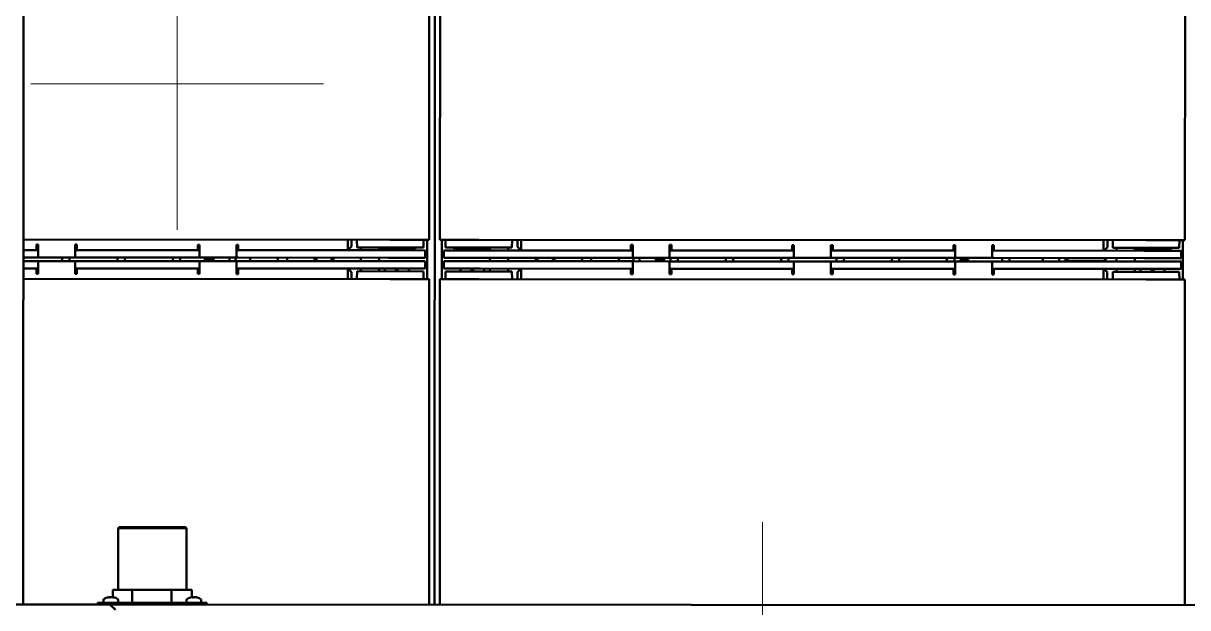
# Model space of a CAD drawing. Header units: millimetres. Extents: x 845401 to 948039, y 511594 to 550263.
# Drawn here: x 913694 to 914326, y 536851 to 537168 of the extents above; entities that cross this region are included whole.
import ezdxf

# ---------------------------------------------------------------- set-up
doc = ezdxf.new("R2010")
doc.units = ezdxf.units.MM
doc.layers.add('00', color=7, linetype='Continuous')
doc.layers.add('A-剖-0.10mm.......SECT-L01', color=255, linetype='Continuous', lineweight=18)
doc.layers.add('可见 (ISO)', color=7, linetype='Continuous', lineweight=50)

# ---------------------------------------------------------------- blocks, each defined once
blk = doc.blocks.new('单件分离新结构核图')
at = {"layer": '可见 (ISO)'}
for p, q in [((4619956.37, 895506.33), (4619956.37, 896203.08)), ((4620179.37, 895506.33), (4620179.37, 896105.08)), ((4620179.37, 896105.08), (4620179.37, 895506.33)), ((4620176.47, 895704.43), (4620176.47, 895884.43)), ((4620182.27, 895704.43), (4620182.27, 895884.43)), ((4620586.47, 895704.43), (4620586.47, 895884.43)), ((4619956.37, 895704.43), (4620155.37, 895704.43)), ((4620132.37, 895704.43), (4620132.37, 895701.18)), ((4620134.37, 895701.18), (4620134.37, 895704.43)), ((4620137.37, 895700.18), (4620137.27, 895704.43)), ((4620176.47, 895704.43), (4620155.37, 895704.43)), ((4620173.37, 895700.18), (4620173.46, 895704.43)), ((4620175.37, 895704.43), (4620175.37, 895683.03)), ((4620203.37, 895704.43), (4620182.27, 895704.43)), ((4620183.37, 895683.03), (4620183.37, 895704.43)), ((4620185.37, 895700.18), (4620185.27, 895704.43)), ((4620203.37, 895704.43), (4620565.37, 895704.43)), ((4620221.37, 895700.18), (4620221.46, 895704.43)), ((4620224.37, 895704.43), (4620224.37, 895701.18)), ((4620226.37, 895701.18), (4620226.37, 895704.43)), ((4620542.37, 895704.43), (4620542.37, 895701.18)), ((4620544.37, 895701.18), (4620544.37, 895704.43)), ((4620547.37, 895700.18), (4620547.27, 895704.43)), ((4620586.47, 895704.43), (4620565.37, 895704.43)), ((4620583.37, 895700.18), (4620583.46, 895704.43)), ((4620585.37, 895704.43), (4620585.37, 895683.03)), ((4619963.37, 895698.68), (4619956.37, 895698.68)), ((4619963.37, 895701.18), (4619963.37, 895701.68)), ((4619963.37, 895701.68), (4619964.37, 895701.68)), ((4619963.37, 895701.18), (4619963.37, 895698.68)), ((4619963.37, 895698.68), (4619964.37, 895698.68)), ((4619964.37, 895701.68), (4619964.37, 895695.18)), ((4619964.37, 895698.68), (4619964.37, 895694.68)), ((4619984.37, 895701.68), (4619984.37, 895695.18)), ((4619984.37, 895701.68), (4619985.37, 895701.68)), ((4619984.37, 895698.68), (4619984.37, 895694.68)), ((4619984.37, 895698.68), (4619985.37, 895698.68)), ((4619985.37, 895701.68), (4619985.37, 895701.18)), ((4619985.37, 895698.68), (4619985.37, 895701.18)), ((4620050.87, 895698.68), (4619985.37, 895698.68)), ((4620050.87, 895701.18), (4620050.87, 895701.68)), ((4620050.87, 895701.68), (4620051.87, 895701.68)), ((4620050.87, 895701.18), (4620050.87, 895698.68)), ((4620050.87, 895698.68), (4620051.87, 895698.68)), ((4620051.87, 895701.68), (4620051.87, 895695.18)), ((4620051.87, 895698.68), (4620051.87, 895694.68)), ((4620071.87, 895701.68), (4620071.87, 895695.18)), ((4620071.87, 895701.68), (4620072.87, 895701.68)), ((4620071.87, 895698.68), (4620071.87, 895694.68)), ((4620071.87, 895698.68), (4620072.87, 895698.68)), ((4620072.87, 895701.68), (4620072.87, 895701.18)), ((4620072.87, 895698.68), (4620072.87, 895701.18)), ((4620154.37, 895698.68), (4620072.87, 895698.68)), ((4620132.37, 895698.68), (4620132.37, 895701.18)), ((4620132.37, 895698.68), (4620134.37, 895700.68)), ((4620134.37, 895701.18), (4620134.37, 895700.68)), ((4620137.37, 895700.18), (4620173.37, 895700.18)), ((4620139.37, 895698.68), (4620139.37, 895700.18)), ((4620149.37, 895700.18), (4620149.37, 895699.18)), ((4620149.37, 895699.18), (4620149.37, 895698.68)), ((4620149.37, 895699.18), (4620161.37, 895699.18)), ((4620149.87, 895698.68), (4620149.37, 895699.18)), ((4620154.37, 895698.68), (4620174.37, 895698.68)), ((4620160.87, 895698.68), (4620161.37, 895699.18)), ((4620161.37, 895700.18), (4620161.37, 895699.18)), ((4620161.37, 895699.18), (4620168.37, 895699.18)), ((4620167.87, 895698.68), (4620168.37, 895699.18)), ((4620168.37, 895700.18), (4620168.37, 895699.18)), ((4620169.37, 895699.98), (4620168.37, 895699.98)), ((4620169.37, 895700.18), (4620169.37, 895699.98)), ((4620174.37, 895698.68), (4620174.37, 895694.68)), ((4620184.37, 895698.68), (4620184.37, 895694.68)), ((4620184.37, 895698.68), (4620204.37, 895698.68)), ((4620185.37, 895700.18), (4620221.37, 895700.18)), ((4620189.37, 895699.98), (4620189.37, 895700.18)), ((4620190.37, 895699.98), (4620189.37, 895699.98)), ((4620190.37, 895700.18), (4620190.37, 895699.18)), ((4620190.37, 895699.18), (4620197.37, 895699.18)), ((4620190.87, 895698.68), (4620190.37, 895699.18)), ((4620197.37, 895700.18), (4620197.37, 895699.18)), ((4620197.37, 895699.18), (4620209.37, 895699.18)), ((4620197.87, 895698.68), (4620197.37, 895699.18)), ((4620285.87, 895698.68), (4620204.37, 895698.68)), ((4620208.87, 895698.68), (4620209.37, 895699.18)), ((4620209.37, 895700.18), (4620209.37, 895699.18)), ((4620209.37, 895698.68), (4620209.37, 895699.18)), ((4620219.37, 895700.18), (4620219.37, 895698.68)), ((4620224.37, 895700.68), (4620224.37, 895701.18)), ((4620224.37, 895700.68), (4620226.37, 895698.68)), ((4620226.37, 895701.18), (4620226.37, 895698.68)), ((4620285.87, 895701.18), (4620285.87, 895701.68)), ((4620285.87, 895701.68), (4620286.87, 895701.68)), ((4620285.87, 895701.18), (4620285.87, 895698.68)), ((4620285.87, 895698.68), (4620286.87, 895698.68)), ((4620286.87, 895701.68), (4620286.87, 895695.18)), ((4620286.87, 895698.68), (4620286.87, 895694.68)), ((4620306.87, 895701.68), (4620306.87, 895695.18)), ((4620306.87, 895701.68), (4620307.87, 895701.68)), ((4620306.87, 895700.68), (4620307.87, 895700.68)), ((4620306.87, 895698.68), (4620306.87, 895694.68)), ((4620306.87, 895698.68), (4620307.87, 895698.68)), ((4620307.37, 895701.68), (4620307.37, 895700.68)), ((4620307.87, 895701.68), (4620307.87, 895701.18)), ((4620307.87, 895698.68), (4620307.87, 895701.18)), ((4620373.37, 895698.68), (4620307.87, 895698.68)), ((4620373.37, 895701.18), (4620373.37, 895701.68)), ((4620373.37, 895701.68), (4620374.37, 895701.68)), ((4620373.37, 895701.18), (4620373.37, 895698.68)), ((4620373.37, 895698.68), (4620374.37, 895698.68)), ((4620374.37, 895701.68), (4620374.37, 895695.18)), ((4620374.37, 895698.68), (4620374.37, 895694.68)), ((4620394.37, 895701.68), (4620394.37, 895695.18)), ((4620394.37, 895701.68), (4620395.37, 895701.68)), ((4620394.37, 895698.68), (4620394.37, 895694.68)), ((4620394.37, 895698.68), (4620395.37, 895698.68)), ((4620395.37, 895701.68), (4620395.37, 895701.18)), ((4620395.37, 895698.68), (4620395.37, 895701.18)), ((4620460.87, 895698.68), (4620395.37, 895698.68)), ((4620460.87, 895701.18), (4620460.87, 895701.68)), ((4620460.87, 895701.68), (4620461.87, 895701.68)), ((4620460.87, 895701.18), (4620460.87, 895698.68)), ((4620460.87, 895698.68), (4620461.87, 895698.68)), ((4620461.37, 895701.68), (4620461.37, 895698.68)), ((4620461.87, 895701.68), (4620461.87, 895695.18)), ((4620461.87, 895698.68), (4620461.87, 895694.68)), ((4620481.87, 895701.68), (4620481.87, 895695.18)), ((4620481.87, 895701.68), (4620482.87, 895701.68)), ((4620481.87, 895698.68), (4620481.87, 895694.68)), ((4620481.87, 895698.68), (4620482.87, 895698.68)), ((4620482.87, 895701.68), (4620482.87, 895701.18)), ((4620482.87, 895698.68), (4620482.87, 895701.18)), ((4620564.37, 895698.68), (4620482.87, 895698.68)), ((4620542.37, 895698.68), (4620542.37, 895701.18)), ((4620542.37, 895698.68), (4620544.37, 895700.68)), ((4620544.37, 895701.18), (4620544.37, 895700.68)), ((4620547.37, 895700.18), (4620583.37, 895700.18)), ((4620549.37, 895698.68), (4620549.37, 895700.18)), ((4620559.37, 895700.18), (4620559.37, 895699.18)), ((4620559.37, 895699.18), (4620559.37, 895698.68)), ((4620559.37, 895699.18), (4620571.37, 895699.18)), ((4620559.87, 895698.68), (4620559.37, 895699.18)), ((4620564.37, 895698.68), (4620584.37, 895698.68)), ((4620570.87, 895698.68), (4620571.37, 895699.18)), ((4620571.37, 895700.18), (4620571.37, 895699.18)), ((4620571.37, 895699.18), (4620578.37, 895699.18)), ((4620577.87, 895698.68), (4620578.37, 895699.18)), ((4620578.37, 895700.18), (4620578.37, 895699.18)), ((4620579.37, 895699.98), (4620578.37, 895699.98)), ((4620579.37, 895700.18), (4620579.37, 895699.98)), ((4620584.37, 895698.68), (4620584.37, 895694.68)), ((4619956.37, 895694.68), (4619963.37, 895694.68)), ((4619963.37, 895692.78), (4619956.37, 895692.78)), ((4619964.37, 895694.68), (4619963.37, 895694.68)), ((4619963.37, 895692.78), (4619964.37, 895692.78)), ((4619964.37, 895694.68), (4619964.87, 895694.68)), ((4619964.87, 895692.78), (4619964.37, 895692.78)), ((4619964.37, 895688.78), (4619964.37, 895692.78)), ((4619964.37, 895685.78), (4619964.37, 895692.28)), ((4619964.87, 895694.68), (4619983.87, 895694.68)), ((4619983.87, 895692.78), (4619964.87, 895692.78)), ((4619977.37, 895694.68), (4619977.37, 895692.78)), ((4619981.37, 895694.68), (4619981.37, 895692.78)), ((4619983.87, 895694.68), (4619984.37, 895694.68)), ((4619984.37, 895692.78), (4619983.87, 895692.78)), ((4619985.37, 895694.68), (4619984.37, 895694.68)), ((4619984.37, 895692.78), (4619985.37, 895692.78)), ((4619984.37, 895688.78), (4619984.37, 895692.78)), ((4619984.37, 895685.78), (4619984.37, 895692.28)), ((4619985.37, 895694.68), (4620050.87, 895694.68)), ((4620050.87, 895692.78), (4619985.37, 895692.78)), ((4620007.37, 895694.68), (4620007.37, 895692.78)), ((4620011.37, 895694.68), (4620011.37, 895692.78)), ((4620037.37, 895694.68), (4620037.37, 895692.78)), ((4620041.37, 895694.68), (4620041.37, 895692.78)), ((4620051.87, 895694.68), (4620050.87, 895694.68)), ((4620050.87, 895692.78), (4620051.87, 895692.78)), ((4620051.87, 895694.68), (4620052.37, 895694.68)), ((4620052.37, 895692.78), (4620051.87, 895692.78)), ((4620051.87, 895688.78), (4620051.87, 895692.78)), ((4620051.87, 895685.78), (4620051.87, 895692.28)), ((4620052.37, 895694.68), (4620071.37, 895694.68)), ((4620071.37, 895692.78), (4620052.37, 895692.78)), ((4620054.37, 895693.53), (4620054.37, 895692.78)), ((4620058.87, 895693.53), (4620054.37, 895693.53)), ((4620059.37, 895694.68), (4620059.37, 895693.03)), ((4620059.37, 895693.03), (4620059.37, 895692.78)), ((4620068.17, 895694.68), (4620068.17, 895692.78)), ((4620071.37, 895694.68), (4620071.87, 895694.68)), ((4620071.87, 895692.78), (4620071.37, 895692.78)), ((4620072.87, 895694.68), (4620071.87, 895694.68)), ((4620071.87, 895692.78), (4620072.87, 895692.78)), ((4620071.87, 895688.78), (4620071.87, 895692.78)), ((4620071.87, 895685.78), (4620071.87, 895692.28)), ((4620072.87, 895694.68), (4620154.37, 895694.68)), ((4620154.37, 895692.78), (4620072.87, 895692.78)), ((4620079.37, 895692.78), (4620079.37, 895694.68)), ((4620099.37, 895694.68), (4620099.37, 895692.78)), ((4620114.27, 895692.78), (4620114.27, 895694.68)), ((4620115.27, 895692.78), (4620115.27, 895694.68)), ((4620123.47, 895692.78), (4620123.47, 895694.68)), ((4620124.47, 895692.78), (4620124.47, 895694.68)), ((4620139.37, 895692.78), (4620139.37, 895694.68)), ((4620149.37, 895694.68), (4620149.37, 895692.78)), ((4620174.37, 895694.68), (4620154.37, 895694.68)), ((4620154.37, 895692.78), (4620174.37, 895692.78)), ((4620174.37, 895688.78), (4620174.37, 895692.78)), ((4620204.37, 895694.68), (4620184.37, 895694.68)), ((4620184.37, 895692.78), (4620204.37, 895692.78)), ((4620184.37, 895688.78), (4620184.37, 895692.78)), ((4620204.37, 895694.68), (4620285.87, 895694.68)), ((4620285.87, 895692.78), (4620204.37, 895692.78)), ((4620209.37, 895692.78), (4620209.37, 895694.68)), ((4620219.37, 895694.68), (4620219.37, 895692.78)), ((4620234.27, 895692.78), (4620234.27, 895694.68)), ((4620235.27, 895692.78), (4620235.27, 895694.68)), ((4620243.47, 895692.78), (4620243.47, 895694.68)), ((4620244.47, 895692.78), (4620244.47, 895694.68)), ((4620259.37, 895694.68), (4620259.37, 895692.78)), ((4620279.37, 895692.78), (4620279.37, 895694.68)), ((4620286.87, 895694.68), (4620285.87, 895694.68)), ((4620285.87, 895692.78), (4620286.87, 895692.78)), ((4620286.87, 895694.68), (4620287.37, 895694.68)), ((4620287.37, 895692.78), (4620286.87, 895692.78)), ((4620286.87, 895688.78), (4620286.87, 895692.78)), ((4620286.87, 895685.78), (4620286.87, 895692.28)), ((4620287.37, 895694.68), (4620306.37, 895694.68)), ((4620306.37, 895692.78), (4620287.37, 895692.78)), ((4620290.57, 895692.78), (4620290.57, 895694.68)), ((4620299.37, 895694.43), (4620299.37, 895694.68)), ((4620299.37, 895694.43), (4620299.37, 895692.78)), ((4620299.87, 895693.93), (4620304.37, 895693.93)), ((4620304.37, 895693.93), (4620304.37, 895694.68)), ((4620306.37, 895694.68), (4620306.87, 895694.68)), ((4620306.87, 895692.78), (4620306.37, 895692.78)), ((4620307.87, 895694.68), (4620306.87, 895694.68)), ((4620306.87, 895692.78), (4620307.87, 895692.78)), ((4620306.87, 895688.78), (4620306.87, 895692.78)), ((4620306.87, 895685.78), (4620306.87, 895692.28)), ((4620307.37, 895694.68), (4620307.37, 895692.78)), ((4620307.87, 895694.68), (4620373.37, 895694.68)), ((4620373.37, 895692.78), (4620307.87, 895692.78)), ((4620311.37, 895694.68), (4620311.37, 895692.78)), ((4620337.37, 895694.68), (4620337.37, 895692.78)), ((4620341.37, 895694.68), (4620341.37, 895692.78)), ((4620367.37, 895694.68), (4620367.37, 895692.78)), ((4620371.37, 895694.68), (4620371.37, 895692.78)), ((4620374.37, 895694.68), (4620373.37, 895694.68)), ((4620373.37, 895692.78), (4620374.37, 895692.78)), ((4620374.37, 895694.68), (4620374.87, 895694.68)), ((4620374.87, 895692.78), (4620374.37, 895692.78)), ((4620374.37, 895688.78), (4620374.37, 895692.78)), ((4620374.37, 895685.78), (4620374.37, 895692.28)), ((4620374.87, 895694.68), (4620393.87, 895694.68)), ((4620393.87, 895692.78), (4620374.87, 895692.78)), ((4620393.87, 895694.68), (4620394.37, 895694.68)), ((4620394.37, 895692.78), (4620393.87, 895692.78)), ((4620395.37, 895694.68), (4620394.37, 895694.68)), ((4620394.37, 895692.78), (4620395.37, 895692.78)), ((4620394.37, 895688.78), (4620394.37, 895692.78)), ((4620394.37, 895685.78), (4620394.37, 895692.28)), ((4620395.37, 895694.68), (4620460.87, 895694.68)), ((4620460.87, 895692.78), (4620395.37, 895692.78)), ((4620397.37, 895694.68), (4620397.37, 895692.78)), ((4620401.37, 895694.68), (4620401.37, 895692.78)), ((4620427.37, 895694.68), (4620427.37, 895692.78)), ((4620431.37, 895694.68), (4620431.37, 895692.78)), ((4620457.37, 895694.68), (4620457.37, 895692.78)), ((4620461.87, 895694.68), (4620460.87, 895694.68)), ((4620460.87, 895692.78), (4620461.87, 895692.78)), ((4620461.37, 895694.68), (4620461.37, 895692.78)), ((4620461.87, 895694.68), (4620462.37, 895694.68)), ((4620462.37, 895692.78), (4620461.87, 895692.78)), ((4620461.87, 895688.78), (4620461.87, 895692.78)), ((4620461.87, 895685.78), (4620461.87, 895692.28)), ((4620462.37, 895694.68), (4620481.37, 895694.68)), ((4620481.37, 895692.78), (4620462.37, 895692.78)), ((4620464.37, 895693.53), (4620464.37, 895692.78)), ((4620468.87, 895693.53), (4620464.37, 895693.53)), ((4620469.37, 895693.03), (4620469.37, 895692.78)), ((4620481.37, 895694.68), (4620481.87, 895694.68)), ((4620481.87, 895692.78), (4620481.37, 895692.78)), ((4620482.87, 895694.68), (4620481.87, 895694.68)), ((4620481.87, 895692.78), (4620482.87, 895692.78)), ((4620481.87, 895688.78), (4620481.87, 895692.78)), ((4620481.87, 895685.78), (4620481.87, 895692.28)), ((4620482.87, 895694.68), (4620564.37, 895694.68)), ((4620564.37, 895692.78), (4620482.87, 895692.78)), ((4620487.37, 895694.68), (4620487.37, 895692.78)), ((4620491.37, 895694.68), (4620491.37, 895692.78)), ((4620509.37, 895692.78), (4620509.37, 895694.68)), ((4620518.17, 895694.68), (4620518.17, 895692.78)), ((4620521.76, 895692.78), (4620521.76, 895694.59)), ((4620541.37, 895693.08), (4620524.37, 895693.08)), ((4620549.37, 895692.78), (4620549.37, 895694.68)), ((4620559.37, 895694.68), (4620559.37, 895692.78)), ((4620584.37, 895694.68), (4620564.37, 895694.68)), ((4620564.37, 895692.78), (4620584.37, 895692.78)), ((4620584.37, 895688.78), (4620584.37, 895692.78)), ((4619956.37, 895688.78), (4619963.37, 895688.78)), ((4619964.37, 895688.78), (4619963.37, 895688.78)), ((4619963.37, 895688.78), (4619963.37, 895686.28)), ((4619963.37, 895685.78), (4619963.37, 895686.28)), ((4619964.37, 895685.78), (4619963.37, 895685.78)), ((4619985.37, 895688.78), (4619984.37, 895688.78)), ((4619985.37, 895685.78), (4619984.37, 895685.78)), ((4619985.37, 895688.78), (4620050.87, 895688.78)), ((4619985.37, 895686.28), (4619985.37, 895688.78)), ((4619985.37, 895686.28), (4619985.37, 895685.78)), ((4620051.87, 895688.78), (4620050.87, 895688.78)), ((4620050.87, 895688.78), (4620050.87, 895686.28)), ((4620051.87, 895686.78), (4620050.87, 895686.78)), ((4620050.87, 895685.78), (4620050.87, 895686.28)), ((4620051.87, 895685.78), (4620050.87, 895685.78)), ((4620072.87, 895688.78), (4620071.87, 895688.78)), ((4620072.87, 895685.78), (4620071.87, 895685.78)), ((4620072.87, 895688.78), (4620154.37, 895688.78)), ((4620072.87, 895686.28), (4620072.87, 895688.78)), ((4620072.87, 895686.28), (4620072.87, 895685.78)), ((4620134.37, 895686.78), (4620132.37, 895688.78)), ((4620132.37, 895686.28), (4620132.37, 895688.78)), ((4620132.37, 895686.28), (4620132.37, 895683.03)), ((4620134.37, 895686.78), (4620134.37, 895686.28)), ((4620134.37, 895683.03), (4620134.37, 895686.28)), ((4620137.37, 895687.28), (4620137.27, 895683.03)), ((4620173.37, 895687.28), (4620137.37, 895687.28)), ((4620139.37, 895687.28), (4620139.37, 895688.78)), ((4620149.37, 895688.78), (4620149.37, 895687.28)), ((4620152.37, 895688.78), (4620152.37, 895687.28)), ((4620174.37, 895688.78), (4620154.37, 895688.78)), ((4620158.37, 895688.78), (4620158.37, 895687.28)), ((4620159.37, 895688.78), (4620159.37, 895687.28)), ((4620165.37, 895688.78), (4620165.37, 895687.28)), ((4620173.37, 895687.28), (4620173.46, 895683.03)), ((4620204.37, 895688.78), (4620184.37, 895688.78)), ((4620185.37, 895687.28), (4620185.27, 895683.03)), ((4620221.37, 895687.28), (4620185.37, 895687.28)), ((4620193.37, 895688.78), (4620193.37, 895687.28)), ((4620199.37, 895688.78), (4620199.37, 895687.28)), ((4620200.37, 895688.78), (4620200.37, 895687.28)), ((4620204.37, 895688.78), (4620285.87, 895688.78)), ((4620206.37, 895688.78), (4620206.37, 895687.28)), ((4620209.37, 895687.28), (4620209.37, 895688.78)), ((4620219.37, 895688.78), (4620219.37, 895687.28)), ((4620221.37, 895687.28), (4620221.46, 895683.03)), ((4620226.37, 895688.78), (4620224.37, 895686.78)), ((4620224.37, 895686.28), (4620224.37, 895686.78)), ((4620224.37, 895686.28), (4620224.37, 895683.03)), ((4620226.37, 895688.78), (4620226.37, 895686.28)), ((4620226.37, 895683.03), (4620226.37, 895686.28)), ((4620286.87, 895688.78), (4620285.87, 895688.78)), ((4620285.87, 895688.78), (4620285.87, 895686.28)), ((4620285.87, 895685.78), (4620285.87, 895686.28)), ((4620286.87, 895685.78), (4620285.87, 895685.78)), ((4620307.87, 895688.78), (4620306.87, 895688.78)), ((4620307.87, 895685.78), (4620306.87, 895685.78)), ((4620307.37, 895688.78), (4620307.37, 895685.78)), ((4620307.87, 895688.78), (4620373.37, 895688.78)), ((4620307.87, 895686.28), (4620307.87, 895688.78)), ((4620307.87, 895686.28), (4620307.87, 895685.78)), ((4620374.37, 895688.78), (4620373.37, 895688.78)), ((4620373.37, 895688.78), (4620373.37, 895686.28)), ((4620373.37, 895685.78), (4620373.37, 895686.28)), ((4620374.37, 895685.78), (4620373.37, 895685.78)), ((4620395.37, 895688.78), (4620394.37, 895688.78)), ((4620395.37, 895685.78), (4620394.37, 895685.78)), ((4620395.37, 895688.78), (4620460.87, 895688.78)), ((4620395.37, 895686.28), (4620395.37, 895688.78)), ((4620395.37, 895686.28), (4620395.37, 895685.78)), ((4620461.87, 895688.78), (4620460.87, 895688.78)), ((4620460.87, 895688.78), (4620460.87, 895686.28)), ((4620461.87, 895686.78), (4620460.87, 895686.78)), ((4620460.87, 895685.78), (4620460.87, 895686.28)), ((4620461.87, 895685.78), (4620460.87, 895685.78)), ((4620461.37, 895686.78), (4620461.37, 895685.78)), ((4620482.87, 895688.78), (4620481.87, 895688.78)), ((4620482.87, 895685.78), (4620481.87, 895685.78)), ((4620482.87, 895688.78), (4620564.37, 895688.78)), ((4620482.87, 895686.28), (4620482.87, 895688.78)), ((4620482.87, 895686.28), (4620482.87, 895685.78)), ((4620544.37, 895686.78), (4620542.37, 895688.78)), ((4620542.37, 895686.28), (4620542.37, 895688.78)), ((4620542.37, 895686.28), (4620542.37, 895683.03)), ((4620544.37, 895686.78), (4620544.37, 895686.28)), ((4620544.37, 895683.03), (4620544.37, 895686.28)), ((4620547.37, 895687.28), (4620547.27, 895683.03)), ((4620583.37, 895687.28), (4620547.37, 895687.28)), ((4620549.37, 895687.28), (4620549.37, 895688.78)), ((4620559.37, 895688.78), (4620559.37, 895687.28)), ((4620562.37, 895688.78), (4620562.37, 895687.28)), ((4620584.37, 895688.78), (4620564.37, 895688.78)), ((4620568.37, 895688.78), (4620568.37, 895687.28)), ((4620569.37, 895688.78), (4620569.37, 895687.28)), ((4620575.37, 895688.78), (4620575.37, 895687.28)), ((4620583.37, 895687.28), (4620583.46, 895683.03)), ((4620155.37, 895683.03), (4619956.37, 895683.03)), ((4620155.37, 895683.03), (4620176.47, 895683.03)), ((4620176.47, 895683.03), (4620176.47, 895506.33)), ((4620182.27, 895683.03), (4620203.37, 895683.03)), ((4620182.27, 895683.03), (4620182.27, 895506.33)), ((4620565.37, 895683.03), (4620203.37, 895683.03)), ((4620565.37, 895683.03), (4620586.47, 895683.03)), ((4620586.47, 895683.03), (4620586.47, 895506.33)), ((4620008.37, 895548.33), (4620007.87, 895547.83)), ((4620044.87, 895547.83), (4620007.87, 895547.83)), ((4620007.87, 895514.33), (4620007.87, 895547.83)), ((4620044.37, 895548.33), (4620008.37, 895548.33)), ((4620044.37, 895548.33), (4620044.87, 895547.83)), ((4620044.87, 895514.33), (4620044.87, 895547.83)), ((4619999.87, 895507.33), (4619999.87, 895508.95)), ((4620002.97, 895510.36), (4620003, 895510.07)), ((4620002.97, 895510.29), (4620002.99, 895510.07)), ((4620003.53, 895510.36), (4620003.54, 895510.21)), ((4620004.76, 895510.36), (4620004.75, 895510.31)), ((4620010.18, 895514.33), (4620005.01, 895514.33)), ((4620005.01, 895514.33), (4620005.01, 895510.33)), ((4620005.2, 895510.29), (4620005.2, 895510.21)), ((4620007.87, 895507.33), (4620007.87, 895508.95)), ((4620015.35, 895514.33), (4620010.18, 895514.33)), ((4620026.03, 895514.33), (4620015.35, 895514.33)), ((4620015.35, 895514.33), (4620015.35, 895507.33)), ((4620036.71, 895514.33), (4620026.03, 895514.33)), ((4620042.22, 895514.33), (4620036.71, 895514.33)), ((4620036.71, 895514.33), (4620036.71, 895507.33)), ((4620047.72, 895514.33), (4620042.22, 895514.33)), ((4620044.87, 895507.33), (4620044.87, 895508.95)), ((4620047.72, 895514.33), (4620047.72, 895510.32)), ((4620048.22, 895510.29), (4620048.24, 895510.07)), ((4620048.35, 895510.36), (4620048.36, 895510.07)), ((4620048.75, 895510.29), (4620048.76, 895510.06)), ((4620049.66, 895510.36), (4620049.66, 895510.34)), ((4620050.21, 895510.29), (4620050.21, 895510.25)), ((4620052.87, 895507.33), (4620052.87, 895508.95)), ((4620003.37, 895506.33), (4619879.37, 895506.33)), ((4620055.87, 895507.33), (4619996.87, 895507.33)), ((4619996.87, 895506.33), (4619996.87, 895507.33)), ((4620006.37, 895503.33), (4620003.37, 895506.33)), ((4620003.37, 895506.33), (4620018.75, 895506.33)), ((4620033.98, 895506.33), (4620018.75, 895506.33)), ((4620033.98, 895506.33), (4621079.37, 895506.33)), ((4620055.87, 895506.33), (4620055.87, 895507.33))]:
    blk.add_line(p, q, dxfattribs=at)
for centre, radius, start, end in [((4620541.37, 895696.08), 3, 60.07357, 67.15563), ((4619964.87, 895695.18), 0.5, 180, 270), ((4619964.87, 895692.28), 0.5, 90, 180), ((4619983.87, 895695.18), 0.5, 270, 0), ((4619983.87, 895692.28), 0.5, 0, 90), ((4620052.37, 895695.18), 0.5, 180, 270), ((4620052.37, 895692.28), 0.5, 90, 180), ((4620058.87, 895693.03), 0.5, 0, 90), ((4620071.37, 895695.18), 0.5, 270, 0), ((4620074.37, 895694.08), 3, 168.46304, 205.67929), ((4620071.37, 895692.28), 0.5, 0, 90), ((4620091.37, 895694.08), 3, 334.32071, 11.53696), ((4620267.37, 895694.08), 3, 168.46304, 205.67929), ((4620287.37, 895695.18), 0.5, 180, 270), ((4620287.37, 895692.28), 0.5, 90, 180), ((4620284.37, 895694.08), 3, 334.32071, 11.53696), ((4620299.87, 895694.43), 0.5, 180, 270), ((4620306.37, 895695.18), 0.5, 270, 0), ((4620306.37, 895692.28), 0.5, 0, 90), ((4620374.87, 895695.18), 0.5, 180, 270), ((4620374.87, 895692.28), 0.5, 90, 180), ((4620393.87, 895695.18), 0.5, 270, 0), ((4620393.87, 895692.28), 0.5, 0, 90), ((4620462.37, 895695.18), 0.5, 180, 270), ((4620462.37, 895692.28), 0.5, 90, 180), ((4620468.87, 895693.03), 0.5, 0, 90), ((4620481.37, 895695.18), 0.5, 270, 0), ((4620481.37, 895692.28), 0.5, 0, 90), ((4620524.37, 895696.08), 3, 207.81814, 209.80991), ((4620524.37, 895696.08), 3, 209.80991, 270), ((4620541.37, 895696.08), 3, 270, 332.18186), ((4620000.07, 895508.95), 0.2, 127.0976, 180), ((4620003.87, 895503.93), 6.5, 100.46222, 127.0976), ((4620003.87, 895503.93), 6.5, 52.9024, 79.53778), ((4620007.67, 895508.95), 0.2, 0, 52.9024), ((4620045.07, 895508.95), 0.2, 127.0976, 180), ((4620048.87, 895503.93), 6.5, 106.16484, 127.0976), ((4620048.87, 895503.93), 6.5, 52.9024, 73.83516), ((4620052.67, 895508.95), 0.2, 0, 52.9024)]:
    blk.add_arc(centre, radius, start, end, dxfattribs=at)
for centre, major_axis, ratio, start_param, end_param in [((4620003.89, 895503.93), (-0.49, 6.48), 0.398959, 0.169343, 0.302575), ((4620004.18, 895504.3), (4.95, -4.13), 0.81389, 2.312623, 2.424209), ((4620003.63, 895503.9), (-0.77, 6.45), 0.659072, 6.257599, 6.325635), ((4620003.55, 895503.9), (-0.58, 6.47), 0.00994, 0.051664, 0.157344), ((4620003.87, 895503.9), (6.45, 0.72), 0.996007, 1.511333, 1.597211), ((4620003.84, 895503.93), (0.49, 6.48), 0.430628, 0.23196, 0.365192), ((4620003.66, 895503.9), (-0.87, 6.43), 0.746828, 6.062403, 6.130439), ((4620004.07, 895503.9), (0.87, 6.43), 0.746828, 0.152746, 0.258426), ((4620003.86, 895503.9), (-6.45, 0.72), 0.996007, 4.666172, 4.771853), ((4620004.1, 895503.9), (0.77, 6.45), 0.659072, 6.203091, 6.308772), ((4620003.88, 895503.93), (-1.1, 6.41), 0.914409, 5.795083, 5.928315), ((4620003.86, 895503.93), (1.02, 6.42), 0.899928, 6.09287, 6.226101), ((4620003.19, 895504.3), (3.1, 5.65), 0.372143, 0.145464, 0.257051), ((4620048.87, 895503.93), (-1.91, 6.21), 0.972443, 6.192068, 6.267675), ((4620048.68, 895503.9), (-0.97, 6.42), 0.806767, 6.213816, 6.319496), ((4620048.56, 895503.9), (-0.59, 6.47), 0.208658, 6.105951, 6.211631), ((4620048.89, 895503.93), (-0.45, 6.48), 0.188786, 0.186014, 0.319246), ((4620049.02, 895504.3), (5.96, -2.47), 0.875676, 1.956498, 2.068085), ((4620048.8, 895503.9), (-2.54, 5.97), 0.973956, 5.943115, 5.979083), ((4620048.61, 895503.9), (-0.71, 6.45), 0.584171, 6.060803, 6.166483), ((4620048.89, 895503.93), (-0.46, 6.48), 0.22286, 5.99268, 6.068287), ((4620048.84, 895503.93), (0.46, 6.48), 0.22286, 0.214898, 0.34813), ((4620049.12, 895503.9), (0.71, 6.45), 0.584171, 0.116702, 0.222383), ((4620048.93, 895503.9), (2.54, 5.97), 0.973956, 0.23439, 0.34007), ((4620049.17, 895503.9), (0.59, 6.47), 0.208658, 0.071554, 0.107523), ((4620049.05, 895503.9), (0.97, 6.42), 0.806767, 6.246875, 6.352555), ((4620048.87, 895503.93), (-2.22, 6.11), 0.979628, 5.60936, 5.742592), ((4620048.86, 895503.93), (1.91, 6.21), 0.972443, 6.24107, 6.374302), ((4620048.14, 895504.3), (2.93, 5.74), 0.18466, 0.038023, 0.14961)]:
    blk.add_ellipse(centre, major_axis=major_axis, ratio=ratio, start_param=start_param, end_param=end_param, dxfattribs=at)
blk = doc.blocks.new('C线')
at = {"layer": 'A-剖-0.10mm.......SECT-L01', "color": 1, "rotation": 359.9712527628268}
blk.add_blockref('单件分离新结构核图', (-3624841.16, -417498.02, 12.69), dxfattribs=at)
blk = doc.blocks.new('BC线平台')
at = {"layer": 'A-剖-0.10mm.......SECT-L01'}
h = blk.add_hatch(dxfattribs=at)
h.set_pattern_fill('CROSS', color=2, scale=50)
h.set_pattern_definition([(0, (691447.87, 341554.85), (317.5, 317.5), [158.75, -476.25]), (90, (691527.24, 341475.47), (-317.5, 317.5), [158.75, -476.25])])
h.paths.add_polyline_path([(791174.13, 370096.42), (802932.03, 370096.42), (802932.03, 366396.42), (791174.13, 366396.42)])

msp = doc.modelspace()

# ---------------------------------------------------------------- block references
at = {"layer": '00'}
for name, p in [('BC线平台', (120688.34, 168041.31, -0.98)), ('C线', (-81869.83, 61162.22))]:
    msp.add_blockref(name, p, dxfattribs=at)

doc.saveas('drawing.dxf')
